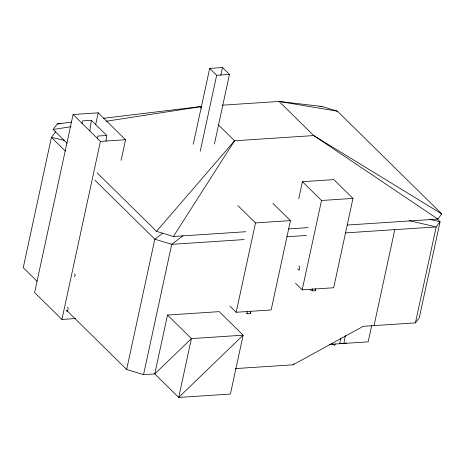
<?xml version="1.0" encoding="UTF-8"?>
<svg xmlns="http://www.w3.org/2000/svg" width="465" height="465" viewBox="0 0 465 465"><rect width="100%" height="100%" fill="white"/><g stroke="black" fill="none" stroke-linecap="round" stroke-linejoin="round"><path stroke-width="0.7" d="M245.787 312.928L247.764 313.805L250.472 313.625L250.548 312.277M310.062 289.689L312.695 290.863L315.41 290.683L315.479 289.335M89.826 131.037L91.349 120.284L82.543 120.865L81.927 123.702M105.95 141.197L106.764 135.466L91.349 120.284M345.321 335.37L343.914 343.676L340.508 343.269M121.098 160.32L125.544 139.744L98.22 112.832L73.098 114.489L34.608 292.537L61.932 319.449L75.568 318.554M95.61 124.893L98.22 112.832M97.342 138.884L97.958 136.042L106.764 135.466M61.932 319.449L100.428 141.401L73.098 114.489M167.493 315.043L191.417 338.596L178.694 397.447L243.143 335.189L219.224 311.637L167.493 315.043L154.769 373.895L178.694 397.447L230.419 394.047L243.143 335.189L191.417 338.596L154.769 373.895L143.551 374.633L126.654 369.472L154.822 239.179L162.738 233.203M193.26 144.295L209.674 68.39L222.468 67.553L229.454 74.429L214.423 143.952M143.551 374.633L171.725 244.334L183.03 235.697M200.252 151.177L216.661 75.272L209.674 68.39M220.782 75.353L222.468 67.553M272.914 203.35L290.456 220.625L271.142 309.963L236.179 312.265L255.5 222.927L237.952 205.652M298.745 198.706L302.424 181.693L333.887 179.618L352.981 198.421L333.667 287.759L302.204 289.834L295.496 283.226M302.204 289.834L321.518 200.491L302.424 181.693M339.619 343.722L340.833 338.113M371.657 325.721L368.17 341.845L329.313 344.402M374.046 325.599L394.791 229.652M235.354 368.588L293.055 364.793L363.275 326.308L415.437 322.873L436.182 226.926L440.053 221.776L436.955 218.724M335.248 344.019L334.753 345.338L331.865 343.844M74.266 276.745L75.4 274.955L74.476 274.042M97.063 172.782L156.519 231.332L173.416 236.493L234.54 140.785L313.718 135.571L441.75 213.929L437.873 219.079L347.309 225.043M67.076 143.255L53.115 129.508L57.352 123.876L71.749 122.138M55.655 131.717L51.423 137.355L23.25 267.648L37.212 281.395M415.437 322.873L419.308 317.723L440.053 221.776L429.596 219.323M156.519 231.332L234.54 140.785L218.509 124.998M293.055 364.793L294.066 363.752M343.914 343.676L346.565 342.932M53.115 129.508L71.017 126.724M106.101 121.26L201.328 106.572M103.428 118.313L199.892 106.665L201.444 108.194M216.661 75.272L229.454 74.429M222.206 105.195L279.07 101.451L321.908 106.456L337.421 111.193L441.75 213.929M57.352 123.876L60.979 123.638M319.734 106.601L321.908 106.456M100.428 141.401L125.544 139.744M321.518 200.491L352.981 198.421M255.5 222.927L290.456 220.625M173.416 236.493L245.875 231.721M288.62 228.908L308.185 227.618M244.177 239.568L171.725 244.334L154.822 239.179L94.848 180.118M286.876 236.755L306.487 235.464M345.542 232.895L436.182 226.926L409.113 220.625M337.421 111.193L279.07 101.451L313.718 135.571L437.873 219.079M64.623 140.424L51.423 137.355L65.379 151.102M298.826 265.997L299.844 266.997L299.123 270.305L297.6 268.805M229.989 306.168L236.179 312.265M66.681 310.417L126.654 369.472M66.547 310.719L67.472 311.626L68.192 308.295L67.687 307.185M315.247 288.55L315.41 290.683M312.538 288.724L312.695 290.863M250.315 311.492L250.472 313.625M247.607 311.672L247.764 313.805"/></g></svg>
